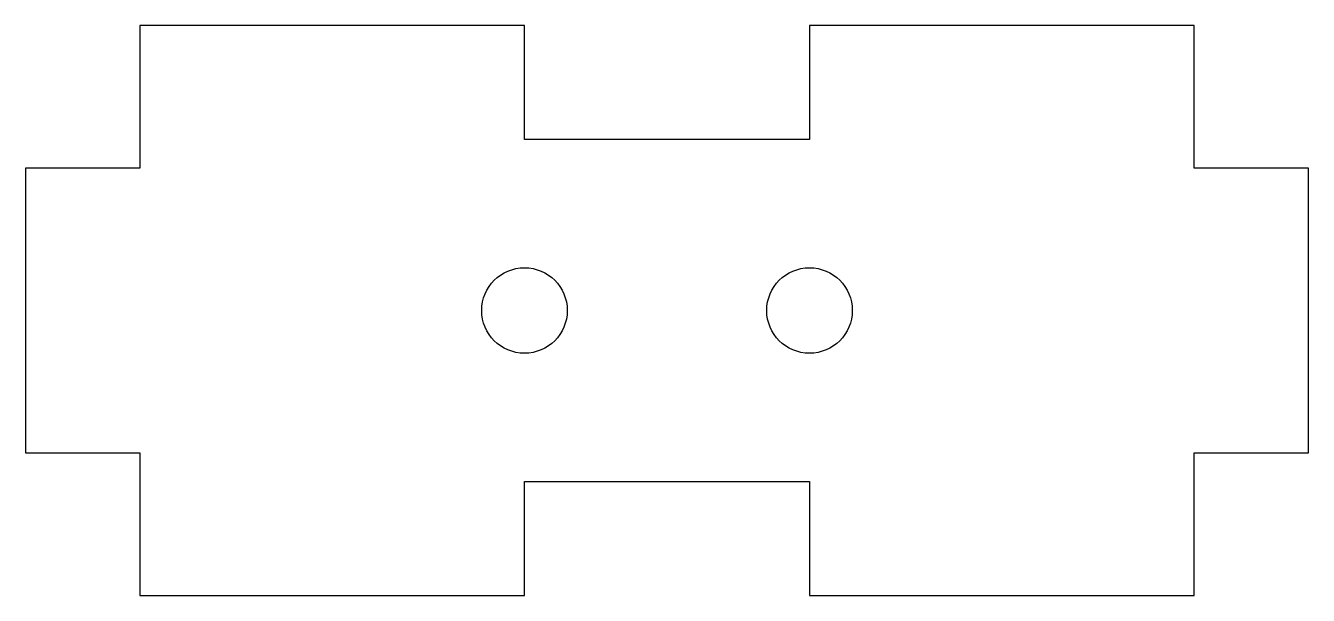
# Model space of a CAD drawing. Header units: millimetres. Extents: x -4 to 41, y -20 to 0.
import ezdxf

# ---------------------------------------------------------------- set-up
doc = ezdxf.new("R2010")
doc.units = ezdxf.units.MM

msp = doc.modelspace()

# ---------------------------------------------------------------- linework, layer by layer
at = {"color": 7, "linetype": 'Continuous', "lineweight": 25}
for p, q in [((13.5, 0), (0, 0)), ((0, 0), (0, -5)), ((13.5, -4), (13.5, 0)), ((37, 0), (23.5, 0)), ((23.5, 0), (23.5, -4)), ((37, -5), (37, 0)), ((23.5, -4), (13.5, -4)), ((0, -5), (-4, -5)), ((-4, -5), (-4, -15)), ((41, -5), (37, -5)), ((41, -15), (41, -5)), ((-4, -15), (0, -15)), ((0, -15), (0, -20)), ((37, -20), (37, -15)), ((37, -15), (41, -15)), ((13.5, -20), (13.5, -16)), ((13.5, -16), (23.5, -16)), ((23.5, -16), (23.5, -20)), ((0, -20), (13.5, -20)), ((23.5, -20), (37, -20))]:
    msp.add_line(p, q, dxfattribs=at)
for centre in [(13.5, -10), (23.5, -10)]:
    msp.add_circle(centre, 1.5, dxfattribs=at)

doc.saveas('drawing.dxf')
